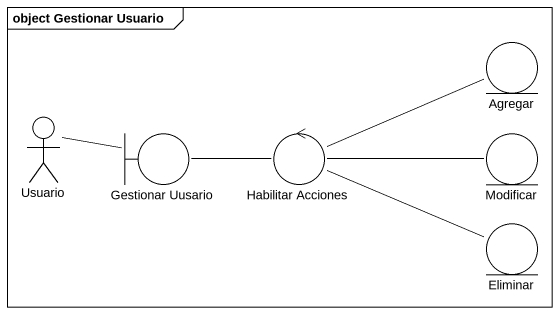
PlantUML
@startuml
mainframe object Gestionar Usuario
entity Agregar
actor Usuario
boundary "Gestionar Uusario" as Gestionar_Uusario
control "Habilitar Acciones" as Habilitar_Acciones
entity Modificar
entity Eliminar
Usuario -right- Gestionar_Uusario
Gestionar_Uusario -right- Habilitar_Acciones
Habilitar_Acciones -right- Agregar
Habilitar_Acciones -right- Modificar
Habilitar_Acciones -right- Eliminar
@enduml
